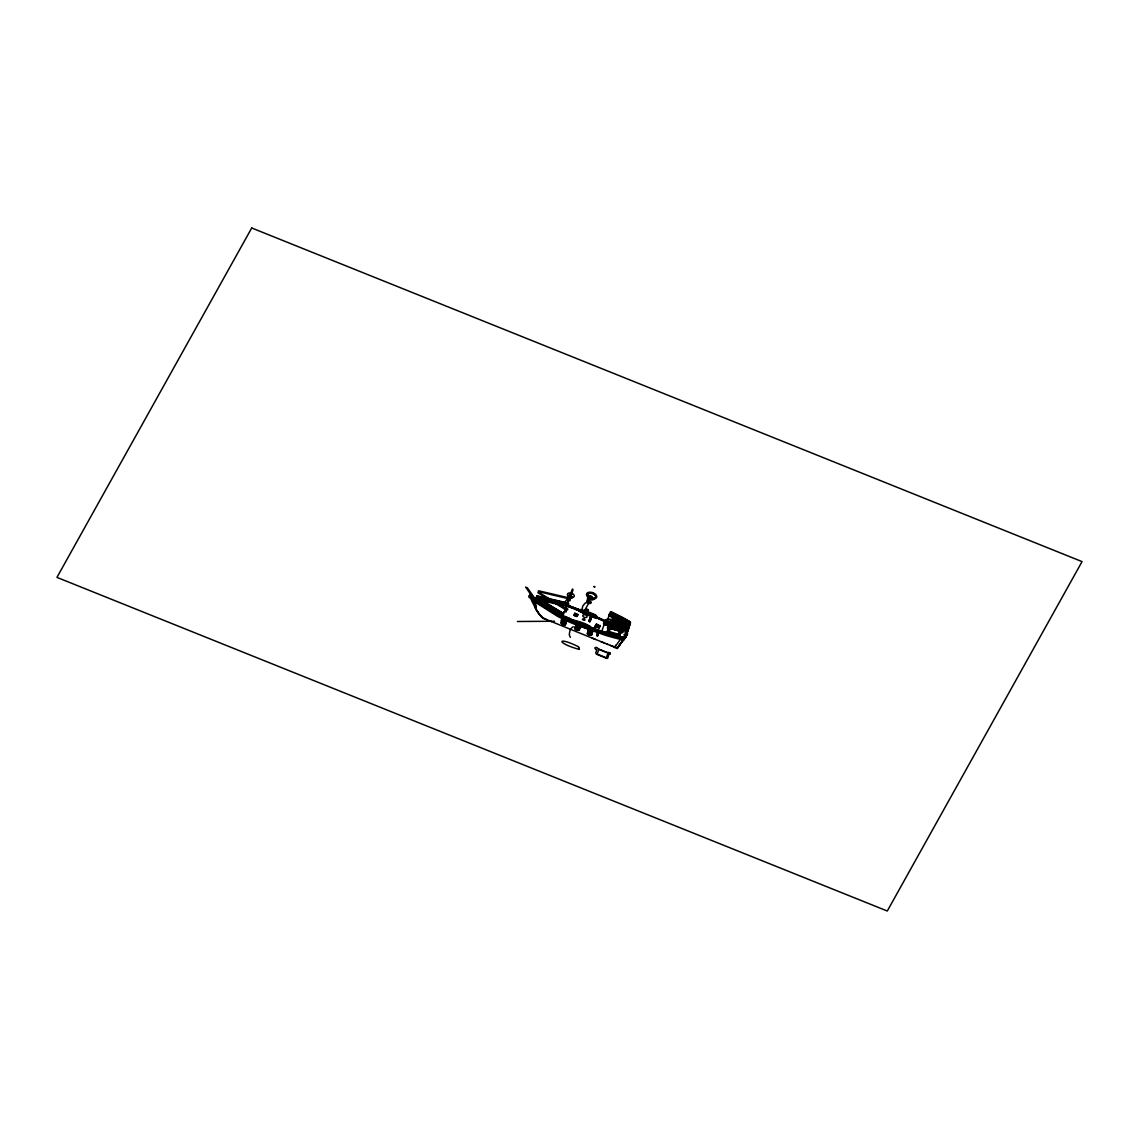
<?xml version="1.0" encoding="UTF-8"?>
<svg xmlns="http://www.w3.org/2000/svg" width="1139" height="1139" viewBox="0 0 1139 1139"><rect width="100%" height="100%" fill="white"/><g stroke="black" fill="none" stroke-linecap="round" stroke-linejoin="round"><path stroke-width="1.5" d="M566.724 604.496C566.496 602.987 567.763 603.755 568.66 605.336C564.104 604.738 523.356 596.665 541.837 598.758M538.192 597.847L537.48 598.872L541.666 599.712M545.353 599.47L545.026 600.196M549.126 601.321L549.468 600.41M553.696 602.517L554.038 601.42M557.626 604.254L558.537 604.396L554.067 603.157L566.909 606.347A50.315 29.571 18 0 1 571.337 607.785L581.203 611.558M554.807 602.061L554.081 601.449M561.94 604.339L562.282 603.428M611.6 613.707L610.689 614.405L610.476 613.366M614.69 635.562L611.6 634.352A22.837 18.452 12.5 0 0 610.177 633.982L611.415 634.451M617.324 626.194L616.028 625.838L617.409 625.881M620.086 619.075L620.413 617.979M621.196 618.619L620.798 618.064M626.236 629.184L626.151 628.144M612.825 622.805A66.888 39.324 18 0 1 608.155 621.453L607.742 621.324A25.357 14.907 18 0 1 606.446 620.883L606.304 620.1A30.525 17.939 18 0 1 606.973 619.16L609.764 619.118A26.738 15.718 18 0 1 611.216 619.773L616.569 622.278A44.891 26.396 18 0 1 618.52 623.247L621.78 624.955A7.959 4.684 18 0 0 622.905 625.439L624.158 625.411L624.855 622.99L609.536 615.103L628.215 624.528A2.492 1.466 18 0 1 628.529 625.012L627.19 628.842L627.518 626.692A23.122 13.597 18 0 0 627.959 625.724L627.219 624.186A24.602 14.465 18 0 0 626.194 623.574L622.706 621.623A60.851 35.765 18 0 0 620.299 620.385L608.952 615.017L609.507 614.021L620.442 619.716A65.535 38.512 18 0 1 622.464 620.812L628.885 624.499A2.064 1.21 18 0 1 629.198 624.756A1.481 0.868 18 0 1 629.454 625.112M628.5 623.716L629.369 622.891L629.098 624.072M587.34 599.555L587.34 600.025A8.528 6.848 29.1 0 0 587.895 602.559L588.151 603.101M612.839 635.42L613.779 635.989L615.032 635.049M567.478 617.993L566.496 618.847L565.499 618.135A50.315 29.571 18 0 1 561.47 616.114L539.018 602.688A120.848 71.031 18 0 1 536.811 601.235L534.675 599.712M567.678 617.893L567.065 618.933L565.585 618.306M603.3 632.188L603.143 632.06M607.671 633.341C610.518 634.338 605.492 632.401 607.97 633.355A11.148 9.012 12.5 0 0 609.422 633.797L609.778 633.982M573.031 589.347L571.038 597.249L570.482 595.512A2.178 1.281 18 0 0 568.219 596.48A2.178 1.281 18 0 0 570.667 598.189A2.178 1.281 18 0 0 572.348 596.907M628.401 627.119A45.631 26.823 18 0 0 629.895 624.443L630.479 622.592M624.272 639.05L617.167 637.142L617.053 636.288M615.202 636.003L615.359 635.249M622.862 637.94C615.245 635.875 625.61 640.83 626.436 635.904L624.77 638.267M609.109 634.48C606.66 633.07 624.528 639.392 618.434 637.057A110.825 65.137 18 0 1 614.248 635.932L612.526 635.448M617.58 636.516L617.281 636.174M563.378 624.4C566.496 624.998 559.69 623.546 563.478 622.762C565.471 623.916 560.516 623.304 564.375 623.973M575.423 627.674C578.826 631.177 575.494 627.176 577.943 629.326M590.486 634.309L588.891 634.195L589.19 633.17L590.458 634.281L588.934 633.483L588.479 634.238A1.438 0.854 25.9 0 0 590.799 634.523A1.438 0.854 25.9 0 0 589.233 632.9A1.438 0.854 25.9 0 0 588.521 634.209L590.5 634.395L590.045 635.049M627.062 631.091L627.062 630.308L606.361 624.969A19.648 11.547 18 0 1 605.393 624.67L605.265 624.628A7.745 4.556 18 0 1 604.652 624.414L604.254 622.777M550.721 608.368L551.831 607.87L551.518 608.938M562.168 614.362L560.815 614.633L562.125 614.234M589.974 620.428L589.86 621.139L590.059 620.399A10.934 1.011 -68.1 0 1 590.401 619.331L591.668 616.071L596.679 617.779M591.711 616.213L586.172 613.821M537.423 601.52L534.262 599.256L534.832 598.587A4.043 2.378 18 0 1 535.643 598.601L537.95 598.9M566.026 604.809L568.546 605.72L534.561 598.872L535.23 605.777A17.27 13.882 29.2 0 0 535.729 607.899A13.882 11.148 29.2 0 0 536.697 610.105L536.925 610.49A25.756 20.687 29.2 0 0 537.494 611.429L539.43 614.206A24.659 19.819 29.2 0 0 540.427 615.473L540.569 615.63A24.93 20.032 29.2 0 0 541.58 616.769L541.765 616.939A9.639 7.745 29.2 0 0 542.748 617.865L546.649 619.659M541.31 598.416L540.897 599.57L548.457 601.178M558.608 603.585L558.936 602.488M562.225 623.83L562.339 623.745A1.438 0.854 25.9 0 1 563.079 622.407A1.438 0.854 25.9 0 1 564.659 624.015A1.438 0.854 25.9 0 1 562.381 623.716L562.609 622.848M566.168 604.638L567.08 605.92M565.314 621.709L564.332 622.008M576.875 626.649L577.416 625.98M578.982 627.205L579.182 627.19M628.287 627.105L626.963 627.916L607.215 622.378A19.648 11.547 18 0 1 606.247 622.079L606.119 622.036A7.745 4.556 18 0 1 605.507 621.823L605.364 621.752A8.471 4.983 18 0 1 605.037 622.207L605.535 623.517L606.133 622.435M610.362 612.269L611.401 611.8L621.381 616.825A65.535 38.512 18 0 1 623.403 617.908L629.824 621.609A2.064 1.21 18 0 1 630.138 621.866A1.481 0.868 18 0 1 630.394 622.207M603.585 623.659L603.713 623.417A13.212 7.759 18 0 1 603.969 623.09L604.752 622.364M618.691 624.556L618.804 624.314A13.212 7.759 18 0 1 619.075 623.987L619.146 623.901M620.969 624.727L621.097 624.485A13.212 7.759 18 0 1 621.353 624.158L621.709 623.745M621.894 624.571L622.022 624.329A13.212 7.759 18 0 1 622.278 624.001L623.617 622.976M597.249 636.359L597.406 635.619M613.551 620.257L613.551 619.716A1.709 1.324 44.6 0 0 612.896 619.032L612.583 618.79M579.139 649.045L579.153 648.959A6.877 5.524 29.1 0 0 579.196 647.721L578.27 646.653M590.287 629.041L590.301 628.956A6.877 5.524 29.1 0 0 590.344 627.717L589.418 626.664A14.451 11.618 29.1 0 0 587.767 625.852C568.404 616.455 567.322 623.09 590.244 629.326A131.967 77.566 18 0 0 595.868 631.333L622.52 638.993A6.677 3.915 18 0 1 623.005 638.595L623.688 637.997L623.047 638.652M596.38 618.192L596.395 618.021A6.877 5.524 29.1 0 0 596.437 616.797L595.512 615.729A14.451 11.618 29.1 0 0 593.86 614.918L587.254 612.17M596.722 617.495L596.736 617.409A6.877 5.524 29.1 0 0 596.779 616.171L595.854 615.117A14.451 11.618 29.1 0 0 594.202 614.305L587.211 611.401M627.062 630.308L627.646 629.995A18.694 10.991 18 0 0 627.888 629.568L629.525 625.382M590.628 628.5L590.643 628.344A6.877 5.524 29.1 0 0 590.685 627.105L589.874 626.108A14.451 11.618 29.1 0 0 588.108 625.24C577.388 619.431 566.453 620.385 556.416 613.081A59.641 35.053 18 0 1 553.312 611.273L534.462 599.441M565.727 622.577L563.193 620.997L563.947 620.484M571.038 597.249C568.931 597.391 570.041 596.437 570.354 595.498M626.507 625.311L626.293 624.514M565.77 622.307L565.656 623.09L566.168 621.097L562.823 619.744L562.011 621.623L563.008 618.392L561.783 620.727L562.481 619.388L566.581 621.026L565.912 623.531L565.257 624.87L561.171 623.232L561.826 620.727L565.926 622.378L565.257 624.87M531.244 596.622L531.173 595.953A1.495 1.21 29.1 0 1 531.059 596.452L531.016 596.509M535.956 599.74L535.302 599.655A4.043 2.378 18 0 0 534.49 599.627L533.778 599.441L535.657 599.214M565.442 622.976L565.514 623.916L565.955 623.175M561.968 621.567L561.513 622.392L562.282 619.317M561.513 622.392L565.514 623.987M575.451 627.546C574.91 624.628 580.135 626.664 579.566 628.401M575.38 627.916L575.821 627.133M590.016 620.271L591.468 615.985M588.137 631.006L589.247 628.942M588.08 631.376L588.621 629.895L592.721 631.533L591.397 635.377L587.311 633.74L587.966 631.234L592.066 632.885L591.397 635.377M534.433 598.858L535.216 607.13A13.44 10.806 29.1 0 0 535.43 607.827L536.227 609.664A17.939 14.408 29.1 0 0 536.654 610.419A26.653 21.413 29.1 0 0 537.167 611.259L537.708 611.757M625.852 635.633L627.333 632.472A37.701 22.168 18 0 0 627.546 631.917L628.628 628.586M587.824 632.729L591.796 634.451L592.195 633.711M587.425 598.673L588.151 596.338A3.232 1.894 18 0 0 589.988 599.669A3.232 1.894 18 0 0 593.946 598.516M538.291 597.021L538.092 598.089L563.179 613.394L537.978 598.416L538.291 597.021L568.518 604.14L538.192 597.349M561.598 620.428L561.385 621.438M562.196 620.755L561.641 623.061L564.987 624.4L565.642 623.061M597.206 634.836L597.035 635.633M597.833 635.078L597.633 636.003M630.465 622.848L630.209 623.688M590.344 618.349C592.209 613.665 590.102 620.727 591.383 617.31M590.401 619.573L590.5 619.047A8.742 0.812 -68.1 0 1 590.685 618.477L591.468 616.341M618.904 636.374L619.844 634.651M609.536 629.326L609.023 632.658L616.811 634.936A61.777 36.32 18 0 0 618.975 635.519L621.225 630.408L616.996 629.198M561.527 620.783L561.541 620.698A11.689 1.082 -68.1 0 0 561.812 619.032M597.747 635.434L597.776 635.348A11.689 1.082 -68.1 0 0 598.046 633.583L597.633 634.594M619.588 630.209L617.851 635.79L608.297 633.028L610.048 627.461L619.588 630.209L619.402 631.049L609.863 628.301L610.048 627.461M617.851 635.79L618.05 634.95L608.482 632.188M548.258 605.834L547.788 605.549M590.572 618.591L590.472 618.748A22.937 2.136 -68.1 0 0 590.301 619.402L591.497 616.028M559.035 602.602L553.44 602.147M596.993 634.466L597.306 633.384M561.313 620.356L561.669 619.075M608.468 655.466L608.482 655.381A9.012 7.247 29.1 0 0 608.582 654.953L608.625 654.654A4.713 3.787 29.1 0 1 608.724 654.185L609.094 654.042M608.454 655.551L608.098 657.046A6.336 5.097 29.1 0 1 607.742 658.086L607.457 658.314A1.538 1.239 29.1 0 1 606.66 658.342L606.546 658.314A11.148 8.97 29.1 0 1 605.08 657.73L604.781 657.602M627.262 631.234L627.019 631.746M590.358 617.281L590.059 618.263M590.23 620.356L590.515 619.488A22.937 2.136 -68.1 0 1 590.7 618.904C592.408 613.053 588.536 622.378 590.899 618.534M590.999 617.011L590.173 619.175L591.525 616.626M561.171 623.232L562.481 619.388M561.641 623.061L562.823 619.744M564.987 624.4L566.168 621.097M574.825 628.714L576.149 624.87L580.235 626.521L579.58 629.013L578.925 630.365L574.825 628.714L576.149 624.87M579.096 628.457L578.655 629.895L575.309 628.543L576.476 625.24L579.836 626.578L578.925 630.365M575.309 628.543L576.476 625.24M578.655 629.895L579.836 626.578M587.311 633.74L588.621 629.895M587.781 633.555L588.963 630.251L592.308 631.59L591.782 633.555L591.127 634.907L587.781 633.555L588.963 630.251M591.127 634.907L592.308 631.59M591.924 598.559L590.401 598.929L589.447 597.676M590.856 617.238L590.97 617.993L591.426 616.669M613.352 621.026L613.437 620.727A9.084 7.048 44.6 0 0 613.551 620.257M564.346 624.2L563.463 623.247M589.532 631.49L589.589 631.832M590.984 617.936L590.173 619.26A10.934 1.011 -68.1 0 0 589.845 620.328L589.917 621.04M591.369 617.167L591.212 617.011M590.885 617.609L590.401 618.178M590.614 618.619L590.173 619.26L590.543 618.434A8.742 0.812 -68.1 0 0 590.329 618.861L590.273 619.16M589.148 620.556L589.29 620.1A10.934 1.011 -68.1 0 1 589.646 619.032L589.774 618.634A8.742 0.812 -68.1 0 1 589.931 618.178L590.216 617.423M627.119 624.77L628.386 625.382A3.118 1.837 18 0 1 628.415 625.71L625.866 630.65M563.179 613.394L562.424 614.192L536.156 598.146L536.953 595.811L565.072 602.403M536.156 598.146L536.953 595.811M562.424 614.192L563.292 613.067M568.404 604.467L568.389 603.172L568.518 604.14M573.785 615.302L576.946 616.185L577.872 614.519L574.825 613.295L573.785 615.302L576.832 616.541L577.872 614.519M574.825 613.295L577.758 614.875M588.735 621.196L589.845 621.638L588.735 621.196L589.746 619.189A22.937 2.136 -68.1 0 1 589.945 618.605M589.546 619.573L590.657 620.029L589.404 620.257M595.256 626.45L596.494 624.001L600.139 626.037L599.057 627.973L595.256 626.45L596.494 624.001M599.057 627.973L600.296 625.525M611.757 615.302L609.507 614.789A1.652 0.968 18 0 0 609.821 615.387L619.445 620.157A64.026 37.63 18 0 1 621.595 621.225A95.349 56.039 18 0 1 624.841 622.948L628.016 625.169A2.492 1.466 18 0 1 628.329 625.653L627.888 627.091A43.965 25.841 18 0 1 627.205 628.215L625.055 629.369L604.496 623.304L601.392 632.629L616.427 637.128A58.886 34.611 18 0 0 618.534 637.669L620.67 638.196M607.329 620.698L609.507 614.021M619.516 630.807L610.675 628.201A2.406 1.951 12.5 0 1 610.177 627.831L612.198 627.788M609.023 632.658L610.219 627.205M614.533 621.552L615.957 619.118L624.357 623.674L623.958 624.884M614.59 622.691L616.256 618.876L615.231 622.036M614.875 622.435L615.957 619.118M621.908 624.628L621.951 624.67A3.801 2.235 18 0 0 622.919 625.183L623.247 625.097A17.185 10.109 18 0 0 623.588 624.699L624.443 623.446L609.308 615.786L619.644 620.57M624.727 631.96L627.062 631.903M626.906 632.359L625.824 635.69L623.788 634.864M627.575 631.803L628.657 628.486L627.233 627.916M590.614 618.477L590.386 619.345L590.828 618.32M608.297 633.028L609.863 628.301M613.949 635.448L615.501 635.548L614.491 635.477M554.124 603.528L540.441 600.125A120.848 71.031 18 0 0 537.722 599.598L536.227 599.313M554.28 609.991C554.835 612.697 556.188 608.069 554.18 610.589M558.324 612.113L558.324 613.252L559.035 612.255M629.426 626.151L629.127 626.906A45.631 26.823 18 0 1 627.546 629.725L627.105 630.308M564.403 617.936L564.802 616.825M568.674 617.936L567.848 620.043L566.61 619.545L567.549 619.83L568.219 617.979M568.703 617.765L567.792 620.285L563.691 618.634M592.835 629.995L593.661 630.337L594.473 628.102M594.829 628.272L593.917 630.778L595.128 626.051M629.084 623.745L629.354 622.805A3.118 1.837 18 0 0 629.326 622.478L629.725 621.908A2.064 1.21 18 0 1 630.038 622.15A1.481 0.868 18 0 1 630.294 622.506M562.467 617.082L571.835 591.753M572.376 589.148L569.415 596.58M594.031 630.351L594.871 628.173M595.298 627.076L595.626 626.251M564.09 617.865L564.531 616.754M604.496 623.304L604.097 624.286L619.146 628.771A58.886 34.611 18 0 0 621.253 629.326L623.389 629.839M601.776 631.661L602.09 632.828M607.941 630.052L608.041 629.81A9.012 7.29 12.5 0 1 608.226 629.411L608.297 629.269M608.753 627.86A4.713 3.801 12.5 0 1 608.553 628.301L608.454 628.5A9.012 7.29 12.5 0 0 608.24 628.97L607.713 630.209M630.223 623.631L630.024 624.172A45.631 26.823 18 0 1 628.486 626.82L627.062 627.617L607.301 622.079A19.648 11.547 18 0 1 606.332 621.78L606.219 621.737M608.198 629.041L607.528 631.049M607.657 630.323L607.571 630.536A6.336 5.126 12.5 0 0 607.244 631.576L607.343 631.96A1.538 1.253 12.5 0 0 607.97 632.458L608.183 632.558A11.148 9.012 12.5 0 0 609.607 632.957L610.362 633.142A22.837 18.452 12.5 0 1 611.785 633.512L618.619 635.477L619.929 634.907A11.39 9.197 12.5 0 0 620.143 634.195L620.257 633.825A13.825 11.162 12.5 0 1 620.513 632.985L620.627 632.715A9.084 7.332 12.5 0 1 620.812 632.259L621.125 631.846A1.709 1.381 12.5 0 1 622.065 631.803L622.449 631.846M607.429 631.277L607.386 631.376A6.336 5.126 12.5 0 0 607.059 632.416L607.158 632.786A1.538 1.253 12.5 0 0 607.785 633.298M579.082 649.372C556.757 643.25 556.658 636.288 576.619 645.841A14.451 11.618 29.1 0 1 578.27 646.639M590.586 628.7L573.159 620.997M596.323 618.434L585.83 614.434M627.717 626.094L627.973 625.567A43.965 25.841 18 0 0 628.728 624.485L629.155 622.876M590.23 634.75L590.016 633.91M626.735 634.423L627.019 632.771M533.607 602.104L536.241 607.272L536.056 605.777A24.901 20.018 29.1 0 0 535.501 603.912L535.444 603.727A13.782 11.077 29.1 0 1 535.145 602.787L534.718 601.264A5.353 4.3 29.1 0 0 534.419 600.58L534.049 599.982A4.043 2.378 18 0 0 534.59 600.509L558.138 615.444L569.358 620.855A212.537 124.934 18 0 0 579.011 624.798L605.364 634.11A130.7 76.826 18 0 0 615.743 637.071L624.941 638.338A18.694 10.991 18 0 0 625.183 637.911L626.863 633.469M591.07 632.558L590.529 631.063M561.684 605.108L562.808 605.393M621.097 623.83L620.428 624.784M622.079 623.304L621.253 624.485A13.212 7.759 18 0 0 620.983 624.813L621.026 624.827A3.801 2.235 18 0 0 621.994 625.339L622.321 625.254A17.185 10.109 18 0 0 622.663 624.841L623.289 623.83L615.117 619.73M628.87 624.215L629.298 623.09A3.118 1.837 18 0 0 629.226 622.777L625.681 620.342A95.349 56.039 18 0 0 622.449 618.634A64.026 37.63 18 0 0 620.285 617.552L610.661 612.782A1.652 0.968 18 0 1 610.376 612.341L621.296 617.124A65.535 38.512 18 0 1 623.304 618.206L629.468 621.709L625.781 620.057A95.349 56.039 18 0 0 622.535 618.335A64.026 37.63 18 0 0 620.385 617.267L610.846 612.583A1.652 0.968 18 0 1 610.476 612.042L610.419 612.027M565.926 622.378L566.581 621.026M580.235 626.521L579.594 627.874L575.494 626.222M592.721 631.533L592.066 632.885L588.165 630.878M537.209 600.395L537.209 599.299M539.914 601.577L541.139 602.132L540.028 601.435M547.731 605.507L547.005 606.389L548.229 606.404M608.34 629.212L608.368 629.141A4.713 3.801 12.5 0 0 608.553 628.7L608.34 628.358M625.881 636.16L627.005 633.668L626.179 632.7M625.695 636.516L626.692 632.601M625.525 636.843L625.852 636.018M620.641 637.812L620.727 637.1L621.339 638.224M620.997 624.798L620.997 625.211A3.801 2.235 18 0 0 621.894 625.667L622.221 625.582A17.185 10.109 18 0 0 622.549 625.169L623.147 624.186M569.984 595.071L567.592 599.37A2.306 1.851 29.1 0 0 566.795 599.641L565.77 600.851A11.803 9.496 29.1 0 0 565.499 601.435L565.101 603.115A5.083 4.086 29.1 0 0 565.57 605.208L568.774 599.47A5.083 4.086 29.1 0 1 568.29 597.391L568.603 595.925A11.604 9.326 29.1 0 1 568.959 595.113M567.848 620.043L564.076 618.121M589.233 597.363L586.129 602.93A3.887 3.118 29.1 0 0 585.019 603.243L582.727 606.076L581.944 610.248A8.457 6.806 29.1 0 0 582.47 612.298L583.026 613.394L588.45 603.656M579.808 628.742L578.142 629.013M589.845 621.638L590.657 620.029M587.809 632.857L588.222 632.117M614.505 647.507L615.772 645.244M625.368 637.128L617.11 648.618L627.418 633.312L624.87 637.826L622.25 637.285M625.525 636.63L623.731 637.114M605.848 621.154L593.077 615.416M606.048 620.513L605.706 621.054A8.471 4.983 18 0 1 605.236 621.567C601.534 626.735 622.549 627.432 625.638 629.625A2.221 1.31 18 0 0 626.35 629.497L626.749 629.212M565.67 617.196L565.471 618.036M624.329 623.645L623.674 624.585M605.122 620.47L606.105 620.741A30.525 17.939 18 0 1 606.774 619.801L609.55 619.758A26.738 15.718 18 0 1 611.017 620.413L616.356 622.919A44.891 26.396 18 0 1 618.306 623.887L621.581 625.596A7.959 4.684 18 0 0 622.706 626.066L624.015 625.952L624.471 623.503M627.674 625.98L626.165 626.82L618.776 624.742A90.266 53.063 18 0 0 616.256 624.044L612.725 623.104A66.888 39.324 18 0 1 608.069 621.752L607.657 621.609A25.357 14.907 18 0 1 606.347 621.182L605.136 621.524A1.552 0.911 18 0 1 605.293 621.054A1.552 0.911 18 0 1 605.393 620.755L606.446 620.883M545.382 600.524L546.037 599.498M554.707 602.346L553.639 602.46M605.891 621.225L605.677 621.424A7.745 4.556 18 0 0 606.219 621.737M621.097 618.904L619.83 618.705M537.323 599.385L536.369 599.484L536.611 600.395M537.494 600.168L534.632 599.57M606.432 619.63C604.823 620.684 605.976 618.819 606.518 620.613M537.01 598.217C539.929 598.345 530.56 598.601 535.33 600.253M620.969 624.03L620.513 624.67M627.888 625.866L628.144 625.325A43.965 25.841 18 0 0 628.828 624.2M604.225 623.019L603.941 623.346A13.212 7.759 18 0 0 603.599 623.745L603.613 624.144A3.801 2.235 18 0 0 604.211 624.471M613.594 635.348L613.423 635.932M621.168 642.695L623.603 639.264M624.443 638.082C623.973 634.85 629.483 635.092 626.877 632.743M623.93 639.435L617.196 648.034M621.638 642.04L617.395 647.849L620.157 644.133M563.52 620.769L563.577 621.524M577.929 629.141L575.935 628.771L576.676 628.586M614.448 647.607L621.424 637.911M567.549 619.83L590.628 628.287A131.967 77.566 18 0 0 596.21 630.28L612.027 635.263A1.694 1.367 12.1 0 1 610.433 634.978L610.376 634.75A1.694 1.367 12.1 0 0 612.156 635.178M620.541 624.457L620.385 624.67A17.185 10.109 18 0 1 620.043 625.083L619.758 625.183A3.801 2.235 18 0 1 618.819 624.713L625.154 625.339L619.203 623.83M546.222 600.367L546.207 599.627M610.333 613.537L611.586 613.636M618.178 623.033L617.082 623.574M619.787 623.133L619.175 624.072L619.559 623.417M529.891 596.694L530.518 597.05A1.495 1.21 29.1 0 1 530.404 597.619L529.179 597.619L528.88 596.252A3.688 2.961 29.1 0 1 529.066 595.925L530.902 595.341M529.578 596.679L530.589 597.79A2.52 2.036 29.1 0 0 530.617 598.345L532.127 601.648A34.142 27.436 29.1 0 1 532.967 603.271L535.586 608.44L535.401 606.945A24.901 20.018 29.1 0 0 534.86 605.08L534.789 604.894A13.782 11.077 29.1 0 1 534.49 603.955L534.063 602.431A5.353 4.3 29.1 0 0 533.764 601.748L533.166 600.766A7.261 5.837 29.1 0 1 532.397 599.142M601.776 632.715L617.167 637.142M534.561 598.601L536.526 598.616M626.151 628.144L625.112 629.155L617.95 627.29A90.266 53.063 18 0 0 615.416 626.635L611.871 625.695A66.888 39.324 18 0 1 607.215 624.343L606.802 624.215A25.357 14.907 18 0 1 605.507 623.773L604.168 623.93M625.154 625.339L623.517 625.98L624.855 625.653M620.94 632.686L620.627 633.099A9.084 7.332 12.5 0 0 620.442 633.54L620.371 633.74A13.825 11.162 12.5 0 0 620.057 634.665L620 634.907A11.39 9.197 12.5 0 1 619.744 635.747M624.798 623.389L624.158 624.044L615.615 619.531M607.813 633.74L607.827 633.768A1.58 1.281 12.1 0 1 607.457 633.91L608.169 634.167M607.77 633.896L607.799 633.882A1.58 1.281 12.1 0 1 607.414 634.11L573.985 621.866M565.357 622.051L563.976 621.994M605.692 620L606.062 620.783M605.322 621.026L606.574 621.723L605.464 620.698M627.304 626.35L618.876 624.443A90.266 53.063 18 0 0 616.356 623.745L612.825 622.805M612.825 616.754L613.75 616.64A3.146 2.449 44.6 0 1 614.59 617.011M604.453 632.814L606.859 633.683M537.636 598.801L536.441 598.573M610.347 634.053L610.29 634.921L610.12 633.768M550.08 601.449L549.795 601.534M562.894 604.482L562.082 604.467M605.25 622.492L606.005 622.392M569.842 593.989L569.984 593.903A2.306 1.851 29.1 0 1 570.781 593.647M623.232 637.299L616.911 636.117M565.869 617.011L566.638 616.897M592.864 629.525L593.789 628.258M576.163 628.543L576.975 630.009L577.758 629.155M588.422 633.469L589.148 633.369A1.438 0.854 25.9 0 1 590.6 634.936A1.438 0.854 25.9 0 1 588.322 634.622A1.438 0.854 25.9 0 1 589.02 633.312M604.453 632.601L605.521 632.472A1.623 1.31 12.1 0 0 606.233 632.629L606.275 632.601M619.815 637.555L619.175 637M624.798 637.854L624.571 638.694M618.078 636.089A1.936 1.566 12.1 0 0 616.612 635.961L616.541 636.53A2.748 2.221 12.1 0 1 615.06 636.089L613.266 635.064M621.595 638.239L621.737 637.683A1.495 1.196 12.1 0 1 622.563 637.968L623.304 638.424M565.955 616.74L565.314 618.178M576.021 628.415L576.847 628.628M544.214 604.396L543.545 604.311M566.795 618.819L567.92 619.374M594.031 586.443L594.829 586.699M594.7 587.041L593.96 586.827M608.055 626.265L607.543 627.219A4.172 3.374 12.5 0 0 608.126 627.404L608.254 627.432M607.87 627.105L607.358 628.059A4.172 3.374 12.5 0 0 607.941 628.23L608.069 628.272M605.208 632.828L604.951 632.757A1.894 1.523 12.1 0 1 604.524 632.643L604.61 632.359M624.229 639.25L615.117 636.786M618.107 637.014L618.135 637.014A1.723 1.395 12.1 0 1 617.224 636.829L617.224 636.843M590.529 595.982C587.653 598.26 595.868 597.491 590.529 595.982A3.232 1.894 18 0 0 589.404 595.925M619.502 637.242L619.559 636.687A2.392 1.936 12.1 0 0 619.146 636.544L619.103 636.744A2.392 1.936 12.1 0 1 619.516 636.886L619.573 636.915M621.666 637.498L621.78 637.484A1.495 1.196 12.1 0 1 622.606 637.769L622.706 638.025M602.374 631.59L602.417 631.775M606.19 632.8L606.247 632.8A1.623 1.31 12.1 0 1 605.478 632.672L603.827 632.273A99.62 58.559 18 0 1 599.37 630.864L588.934 627.148M622.933 631.874L622.748 632.715M623.816 637.812L623.845 638.623M619.943 630.835L620.527 630.792A4.727 3.816 12.5 0 1 621.837 630.778M620.371 636.972L620.84 638.025A9.995 5.866 18 0 0 624.571 638.865C625.695 641.357 616.726 638.31 615.402 638.111A130.7 76.826 18 0 1 605.023 635.163L578.669 625.838A212.537 124.934 18 0 1 569.016 621.894L557.797 616.498L534.248 601.549A4.043 2.378 18 0 1 533.707 601.022L534.077 600.353L536.469 602.289A120.848 71.031 18 0 0 538.676 603.741L561.128 617.167A50.315 29.571 18 0 0 565.243 619.175L590.287 629.326M624.841 622.805L624.912 622.805A2.306 1.794 44.6 0 1 627.091 623.745M626.436 624.4A2.306 1.794 44.6 0 0 624.272 623.46L624.2 623.46A2.406 1.865 44.6 0 1 623.617 623.432L615.658 619.26M620.029 629.995L620.712 629.952A4.727 3.816 12.5 0 1 622.022 629.938A3.146 2.549 12.5 0 1 622.905 630.323L623.588 631.419L622.72 631.148A3.146 2.549 12.5 0 0 621.837 630.835M543.929 603.243L544.656 603.741M562.951 622.99L562.908 622.848A1.438 0.854 25.9 0 1 564.446 624.443A1.438 0.854 25.9 0 1 562.182 624.129A1.438 0.854 25.9 0 1 562.88 622.819L563.122 622.876M517.391 621.495L554.522 621.253M618.904 636.516L617.139 635.946M620.527 625.496L623.802 625.667M590.757 632.572L589.803 632.287M626.037 630.394L626.151 630.123A2.221 1.31 18 0 1 625.439 630.266L604.296 624.087A3.801 2.235 18 0 1 603.713 623.816L603.642 623.773M623.802 637.47L623.474 637.47A6.677 3.915 18 0 0 622.948 637.868L622.777 637.868M535.529 598.459L536.298 598.573M616.882 647.849L614.533 647.052M606.987 634.124L607.101 633.953A3.659 2.961 12.1 0 1 606.446 633.711L606.29 633.64M622.165 632.672L621.894 632.615A1.709 1.381 12.5 0 0 620.897 632.558M618.691 636.359L615.245 635.163M619.701 629.967L610.86 627.361A2.406 1.951 12.5 0 1 610.362 626.991L610.305 626.934A2.306 1.865 12.5 0 0 607.998 626.08M565.499 610.817C562.808 610.718 567.179 613.053 566.183 611.145M583.78 618.762C579.466 619.146 586.984 621.794 584.492 619.061M566.254 619.018L565.357 618.292M546.805 601.962L543.417 601.278M543.716 600.139L554.152 602.417M548.841 601.264L559.334 603.57M558.195 603.328L560.901 603.912M559.477 603.613L567.08 605.393M568.375 597.747L538.59 590.771L537.907 592.778L564.161 608.824L564.93 608.027L539.729 593.049L539.929 591.981L568.475 598.701M536.839 596.138L568.276 603.513M564.132 604.681L561.826 604.111M563.862 604.624L564.745 604.823M605.094 632.8L604.966 632.971A1.894 1.523 12.1 0 1 604.482 632.843L604.496 632.615M565.2 604.937L565.528 605.023A42.883 25.2 18 0 1 568.204 605.706L570.867 606.56A30.81 18.11 18 0 0 569.429 606.09L567.991 605.649M564.958 604.866L566.083 605.136M621.011 631.433L620.356 631.262A61.777 36.32 18 0 1 618.192 630.693L616.284 630.152M560.858 605.863L562.979 606.404M617.31 635.434L618.861 635.847M615.644 634.993L612.127 634.053M608.653 633.113L610.362 633.583M616.754 647.92L610.29 645.357M567.806 605.606L568.874 605.92M618.99 634.423L608.838 631.462M602.004 632.658L602.061 632.117M613.067 635.989L602.574 632.971M567.834 606.147L582.015 611.486M607.03 632.658L603.983 631.761A99.62 58.559 18 0 1 599.541 630.365L585.161 625.154M568.56 605.82L567.549 605.478M582.527 609.621C578.512 609.28 578.598 610.362 582.527 610.347M615.573 628.785L613.109 628.059M615.516 629.924L610.404 628.415M568.831 605.877L580.221 610.148M569.087 605.976L569.173 606.005A32.333 19.007 18 0 1 570.867 606.56M608.981 634.665L608.739 634.58M564.389 620.556L565.4 621.296M578.043 626.051L578.797 626.664M576.904 628.401L577.815 628.984M589.39 633.412L590.301 633.996M571.465 606.774L576.22 608.539A212.537 124.934 18 0 1 582.499 610.974M572.248 607.059L573.999 607.699M616.341 647.792L615.288 647.336M583.809 610.063L586.144 610.974M583.681 610.746L586.144 611.728M573.871 607.642L580.762 610.376M583.182 624.4L579.224 622.848M613.679 646.71L614.861 647.223M583.168 612.326L585.161 613.124M612.583 646.283L614.006 646.881M573.771 621.78L568.902 619.787M611.814 645.97L612.91 646.454M596.338 624.514L600.139 626.037M595.426 625.937L599.228 627.461M565.656 619.075L564.403 618.577L565.357 619.047M562.296 621.709L564.389 622.549M575.964 627.205L577.003 627.617M588.436 632.216L590.529 633.056M561.812 621.88L564.545 622.976M575.48 627.375L578.213 628.472M587.966 632.387L590.685 633.483M607.172 644.105L611.259 645.799M592.237 638.082L604.766 643.136M601.05 641.684L607.941 644.46M587.169 613.921L596.48 617.779A131.967 77.566 18 0 1 601.833 620.186L605.72 622.036M577.274 622.065L556.587 612.568A59.641 35.053 18 0 1 553.469 610.775L536.597 600.225M549.909 620.954L595.569 639.477M551.532 621.609L546.307 619.488L547.375 619.958M580.648 610.333L582.798 611.216M564.503 620.598L565.3 621.139M563.364 622.948L564.189 623.93M580.449 610.262L582.186 610.974M583.51 611.501L584.72 611.999M544.499 618.733L545.624 619.232M584.236 611.8L585.574 612.355M585.973 613.124L604.439 621.154M587.154 613.024L591.668 614.946M544.826 618.904L543.303 618.235M587.881 613.337L589.86 614.177M584.592 613.152L578.74 610.931L585.019 614.092M589.603 614.063L595.398 616.555M568.375 619.345L565.286 618.064A31.294 18.395 18 0 1 563.534 617.395L562.751 616.996A40.363 23.734 18 0 1 560.103 615.501L537.565 601.606M591.525 614.889L592.607 615.359M623.93 638.082L624.058 638.509M609.365 654.142L609.479 654.199A4.172 3.36 29.1 0 0 610.063 654.427L610.205 653.33M592.195 615.188L600.139 618.634M544.228 618.662L541.936 617.267A12.016 9.653 29.1 0 1 541.424 616.769L541.281 616.626A24.93 20.032 29.1 0 1 540.242 615.459L540.1 615.302A24.659 19.819 29.1 0 1 539.089 614.035L537.822 612.255M594.601 616.227L596.267 616.954M595.654 616.683L599.057 618.192M594.558 617.253L596.38 618.064M598.9 618.121L600.296 618.748M599.997 618.605L604.61 620.655M601.065 619.089L603.157 620.029M606.062 633.54L606.404 633.91A3.659 2.961 12.1 0 0 606.945 634.124M604.154 620.499L606.105 621.396L605.008 620.883M626.521 635.291L627.404 634.822L625.98 633.355M604.496 657.474L604.368 657.402A22.837 18.352 29.1 0 0 603.015 656.819L596.437 654.17L595.74 652.918A11.39 9.155 29.1 0 1 595.982 652.206L596.11 651.85A13.825 11.105 29.1 0 0 596.38 651.01L596.466 650.725A9.084 7.29 29.1 0 0 596.565 650.241L596.594 649.856M611.97 615.231L628.315 624.144M619.474 620.356L626.279 623.944M619.061 620.143L618.249 619.716M619.103 620.385L623.375 622.634M598.801 649.102L607.329 652.476A2.406 1.936 29.1 0 0 607.955 652.476L608.027 652.476A2.306 1.851 29.1 0 1 610.362 653.216M605.905 620.954L606.703 621.139M595.526 648.903L595.854 649.088A1.709 1.367 29.1 0 1 596.679 649.657M536.27 597.818L562.524 613.864M566.838 605.208L566.638 605.635M598.431 648.846L598.003 648.461A4.727 3.787 29.1 0 0 596.978 647.635A3.146 2.534 29.1 0 0 596.039 647.393L594.928 647.749L595.199 648.689M588.578 634.565L589.447 635.021L588.635 634.437M616.057 618.392L615.658 617.979A4.727 3.659 44.6 0 0 614.619 616.954M615.331 618.975L614.932 618.534A4.727 3.659 44.6 0 0 613.978 617.609M612.284 618.548L612.056 617.552L613.109 617.295A3.146 2.449 44.6 0 1 613.949 617.665M541.409 616.754L541.253 616.598A25.813 20.744 29.1 0 1 540.1 615.302A24.588 19.762 29.1 0 1 539.089 614.035L537.864 612.312M529.578 596.153L529.535 595.085A3.688 2.961 29.1 0 1 529.72 594.757L530.817 594.316A2.136 1.723 29.1 0 1 531.415 594.487L532.952 597.562A5.268 4.229 29.1 0 0 533.052 597.975A7.261 5.837 29.1 0 0 533.821 599.598M537.594 611.899L537.38 611.6A29.799 23.947 29.1 0 1 536.654 610.419L536.369 609.934M533.821 599.598L534.333 601.52M626.934 633.369L626.991 633.469A5.325 3.132 18 0 0 625.895 632.715M570.383 637.327L569.827 636.231A8.457 6.806 29.1 0 1 569.301 634.181L570.084 630.024L572.376 627.176A3.887 3.118 29.1 0 1 573.501 626.863M536.227 609.664L535.401 607.742M604.311 624.158L604.325 624.186A1.552 0.911 18 0 1 604.453 623.645M531.315 597.406L532.781 600.481A34.142 27.436 29.1 0 1 533.422 601.719M570.027 598.146L570.155 599.1M534.561 603.385L534.889 605.606A21.128 16.985 29.1 0 0 535.216 607.13M534.518 603.029L534.419 602.317M590.301 601.335A1.623 0.954 18 0 1 590.415 602.958A1.623 0.954 18 0 1 587.952 602.004A1.623 0.954 18 0 1 589.447 600.993M590.13 601.833A1.623 0.954 18 0 1 590.216 603.471A1.623 0.954 18 0 1 587.767 602.446A1.623 0.954 18 0 1 589.39 601.52M587.154 609.166A1.623 0.954 18 0 1 588.123 610.888A1.623 0.954 18 0 1 585.503 610.347A1.623 0.954 18 0 1 586.485 609.023M587.098 609.707A1.623 0.954 18 0 1 587.909 611.415A1.623 0.954 18 0 1 585.318 610.831A1.623 0.954 18 0 1 586.329 609.536M563.748 612.227A1.495 0.883 18 0 1 564.859 611.615M542.42 617.694A7.318 5.88 29.1 0 1 541.936 617.267M628.287 624.186A5.325 3.132 18 0 1 629.653 625.083M627.29 630.508A9.995 5.866 18 0 1 623.432 629.71M626.051 631.576A25.129 14.779 18 0 1 625.881 631.96M624.855 633.854A18.85 11.077 18 0 1 624.713 634.081M618.064 637.228A1.723 1.395 12.1 0 1 617.181 637.028M575.893 609.579A212.537 124.934 18 0 1 577.345 610.134M538.121 600.78A120.848 71.031 18 0 1 539.018 600.951M532.397 599.142A5.268 4.229 29.1 0 1 532.297 598.73L530.76 595.654A2.136 1.723 29.1 0 0 530.176 595.483M586.058 615.217A2.221 1.31 18 0 1 586.286 617.466A2.221 1.31 18 0 1 582.897 616.185A2.221 1.31 18 0 1 584.877 614.775M562.424 619.274A11.689 1.082 -68.1 0 1 562.082 620.954M597.434 633.341A11.689 1.082 -68.1 0 1 597.092 635.021M624.841 622.805A2.406 1.865 44.6 0 1 624.4 622.805M607.813 626.92A2.306 1.865 12.5 0 1 610.12 627.774M537.651 596.864L538.576 596.907L537.651 596.836M540.299 600.367L541.438 600.538L540.313 600.281M541.182 597.633L542.107 597.704L541.196 597.562M544.769 601.349L545.695 601.42L544.784 601.264M545.652 598.616L546.592 598.658L545.652 598.616M548.784 602.303L549.71 602.332L548.784 602.26M549.667 599.584L550.593 599.655L549.681 599.498M554.095 600.652L555.035 600.68L554.095 600.609M558.494 601.606L559.42 601.677L558.509 601.52M562.481 602.602L563.406 602.673L562.495 602.531M565.713 606.446L566.638 606.475L565.713 606.446M610.02 615.174L610.96 615.202L610.02 615.174M615.8 627.276L616.726 627.304L615.8 627.276M616.683 624.542L617.623 624.585L616.683 624.514M619.602 619.929L620.527 619.958L619.602 619.929M626.521 627.262L627.447 627.29L626.521 627.262M628.23 624.813L629.155 624.841L628.23 624.77M568.062 599.869C571.564 602.987 569.984 597.733 568.062 599.869M575.878 628.942L576.476 629.668L575.907 628.97M536.013 601.164L536.939 601.264L536.013 601.121M539.63 603.157L540.541 603.3L539.658 603.072M543.075 605.136L544.001 605.193L543.075 605.136M543.958 602.417L544.883 602.474L543.958 602.417M546.72 607.429L547.645 607.571L546.748 607.343M547.617 604.695L548.528 604.795L547.617 604.652M550.507 609.65L551.433 609.707L550.507 609.65M551.39 606.93L552.315 607.073L551.418 606.845M553.924 611.671L554.85 611.743L553.924 611.671M554.807 608.952L555.732 609.009L554.807 608.952M557.654 613.992L558.594 614.049L557.654 613.992M558.551 611.273L559.477 611.33L558.551 611.273M560.602 615.829L561.527 615.928L560.616 615.786M561.484 613.095L562.395 613.252L561.513 613.024M620.456 627.674L620.086 629.454L609.721 626.578L609.408 624.457L620.456 627.674M607.927 653.06L606.418 657.801L597.206 654.113L598.744 649.372L607.927 653.06M627.162 628.116L627.019 628.529A21.655 12.728 18 0 0 627.176 628.13M251.719 227.985L56.95 577.388L887.281 911.015L1082.05 561.612L251.719 227.985M535.074 598.687L534.262 599.74L525.72 587.126L527.414 587.881L535.074 598.687M625.226 621.794L623.93 622.848L615.16 618.491L616.769 617.295L625.226 621.794M589.917 631.148L590.002 631.148M604.98 633.256L604.894 633.455A3.545 2.862 12.1 0 1 604.054 633.256L603.955 633.028A3.545 2.862 12.1 0 0 604.894 633.284L604.937 633.256M588.009 597.206A5.368 3.146 18 0 0 596.651 597.391A5.368 3.146 18 0 0 590.144 592.166A5.368 3.146 18 0 0 588.009 597.206M588.963 597.306A4.229 2.492 18 0 0 595.697 597.277A4.229 2.492 18 0 0 590.401 593.234A4.229 2.492 18 0 0 588.963 597.306M589.062 596.907A4.229 2.492 18 0 0 595.811 596.921A4.229 2.492 18 0 0 590.543 592.864A4.229 2.492 18 0 0 589.062 596.907M565.385 609.55A1.495 0.883 18 0 0 567.763 609.522A1.495 0.883 18 0 0 565.869 608.098A1.495 0.883 18 0 0 565.385 609.55M568.418 596.309A3.616 2.121 18 0 0 574.227 596.437A3.616 2.121 18 0 0 569.856 592.921A3.616 2.121 18 0 0 568.418 596.309M575.85 629.611A1.438 0.854 25.9 0 0 578.114 629.924A1.438 0.854 25.9 0 0 576.548 628.301A1.438 0.854 25.9 0 0 575.85 629.611M576.049 629.198A1.438 0.854 25.9 0 0 578.313 629.511A1.438 0.854 25.9 0 0 576.747 627.888A1.438 0.854 25.9 0 0 576.049 629.198"/></g></svg>
